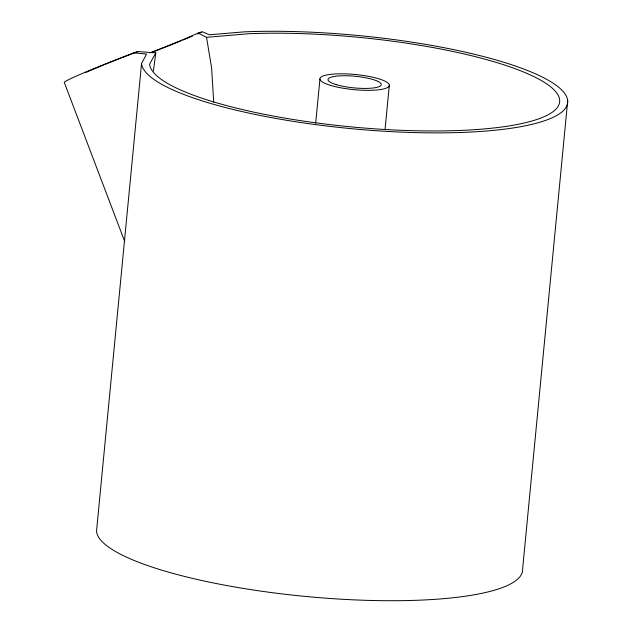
<?xml version="1.0" encoding="UTF-8"?>
<svg xmlns="http://www.w3.org/2000/svg" width="632" height="632" viewBox="0 0 632 632"><rect width="100%" height="100%" fill="white"/><g stroke="black" fill="none" stroke-linecap="round" stroke-linejoin="round"><path stroke-width="0.95" d="M124.757 241.645L64.298 82.46A80.272 3.042 -20.8 0 1 118.674 58.658L133.763 52.835L146.585 54.06L141.56 63.445L96.514 531.291A214.05 46.697 5.5 0 0 313.662 597.185A214.05 46.697 5.5 0 0 522.656 568.555L567.702 100.709M315.692 123.185L319.942 79.04M385.078 129.252L389.328 85.107M153.386 71.029L155.812 52.883L137.942 51.555L133.763 52.835M155.812 52.883L149.618 64.148A205.953 44.927 5.5 0 0 394.099 129.979A205.953 44.927 5.5 0 0 545.937 83.369A205.953 44.927 5.5 0 0 248.724 33.725L206.53 37.32L198.195 33.062L187.854 37.588A72.174 2.733 -20.8 0 1 149.745 52.891M197.421 33.946L201.545 32.137M121.66 57.828L137.942 51.555M198.195 33.062L202.374 31.774L209.374 34.784L244.56 31.829A214.05 46.697 5.5 0 1 553.458 83.424A214.05 46.697 5.5 0 1 395.648 131.859A214.05 46.697 5.5 0 1 141.56 63.445M206.53 37.32L211.617 67.964L213.711 102.368M192.491 36.087A80.272 3.042 -20.8 0 1 182.774 40.132M180.87 40.914A80.272 3.042 -20.8 0 1 177.955 42.091M177.118 42.431A80.272 3.042 -20.8 0 1 160.923 48.877M159.991 49.249A80.272 3.042 -20.8 0 1 151.285 52.63M85.999 72.38A72.174 2.733 -20.8 0 1 89.807 70.737M90.811 70.318A72.174 2.733 -20.8 0 1 103.672 64.985M104.604 64.606A72.174 2.733 -20.8 0 1 120.759 58.176M330.568 85.375A34.855 7.6 5.5 0 0 388.317 87.003A34.855 7.6 5.5 0 0 345.009 73.857A34.855 7.6 5.5 0 0 330.568 85.375M336.161 84.609A26.757 5.838 5.5 0 0 380.488 85.857A26.757 5.838 5.5 0 0 347.245 75.769A26.757 5.838 5.5 0 0 336.161 84.609"/></g></svg>
